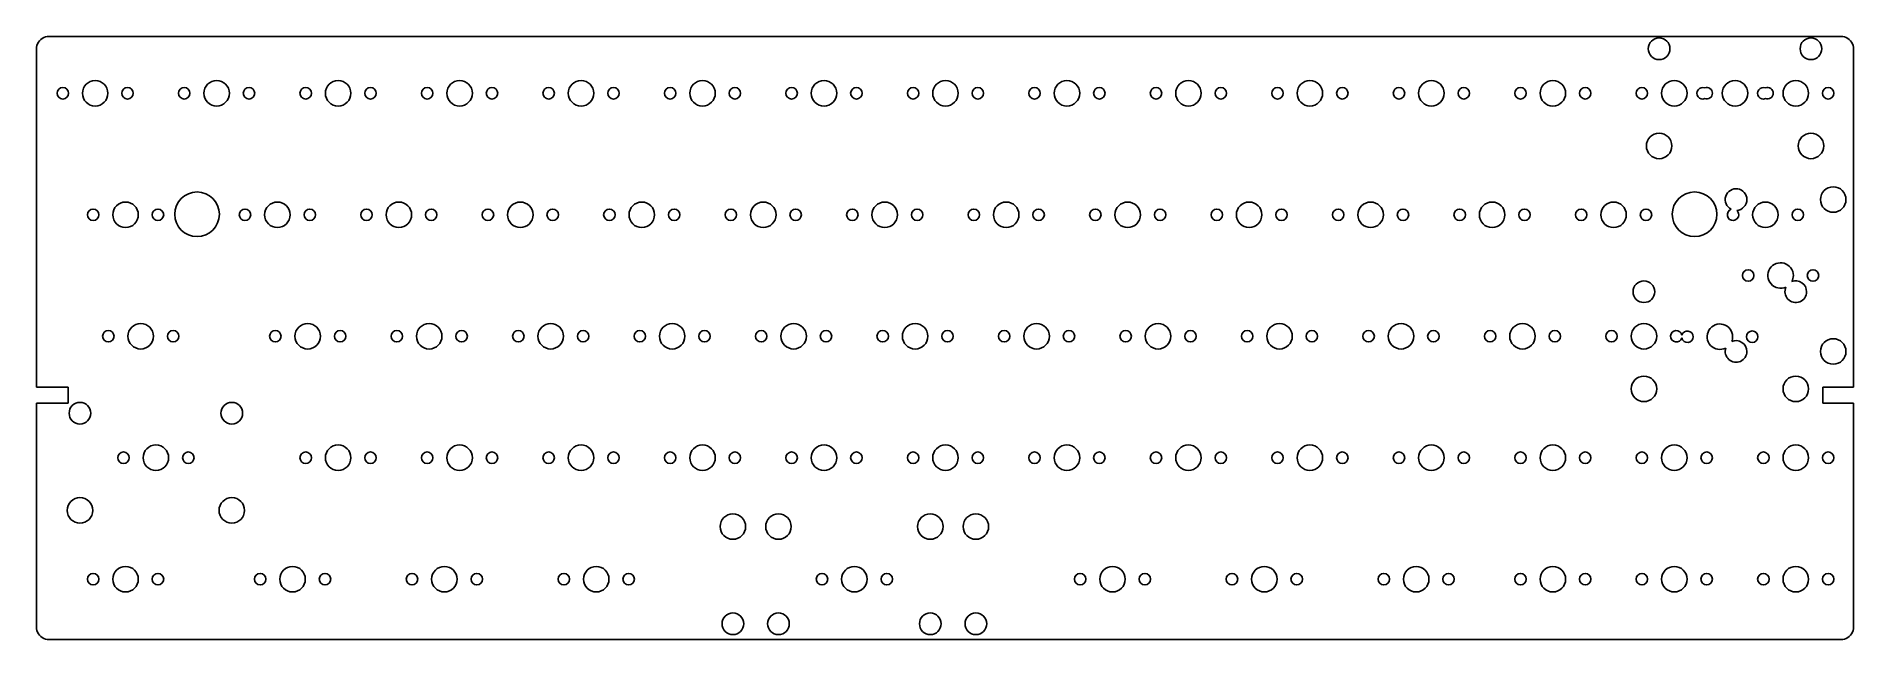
# Model space of a CAD drawing. Header units: millimetres. Extents: x 0 to 285, y -95 to -1.
import ezdxf

# ---------------------------------------------------------------- set-up
doc = ezdxf.new("R2010")
doc.units = ezdxf.units.MM
doc.layers.add('Shape2DView', color=7, linetype='CONTINUOUS')

msp = doc.modelspace()

# ---------------------------------------------------------------- linework, layer by layer
at = {"layer": 'Shape2DView'}
for p, q in [((0.3, -2.6), (0.320357, -2.31537)), ((0.3, -55.6), (0.3, -2.6)), ((0.320357, -2.31537), (0.381014, -2.036535)), ((0.381014, -2.036535), (0.480736, -1.76917)), ((0.480736, -1.76917), (0.617493, -1.518718)), ((0.617493, -1.518718), (0.788501, -1.290279)), ((0.788501, -1.290279), (0.990279, -1.088501)), ((0.990279, -1.088501), (1.218718, -0.917493)), ((1.218718, -0.917493), (1.46917, -0.780736)), ((1.46917, -0.780736), (1.736535, -0.681014)), ((1.736535, -0.681014), (2.01537, -0.620357)), ((2.01537, -0.620357), (2.3, -0.6)), ((2.3, -0.6), (283.3, -0.6)), ((283.3, -0.6), (283.58463, -0.620357)), ((283.58463, -0.620357), (283.863465, -0.681014)), ((283.863465, -0.681014), (284.13083, -0.780736)), ((284.13083, -0.780736), (284.381282, -0.917493)), ((284.381282, -0.917493), (284.609721, -1.088501)), ((284.609721, -1.088501), (284.811499, -1.290279)), ((284.811499, -1.290279), (284.982507, -1.518718)), ((284.982507, -1.518718), (285.119264, -1.76917)), ((285.119264, -1.76917), (285.218986, -2.036535)), ((285.218986, -2.036535), (285.279643, -2.31537)), ((285.279643, -2.31537), (285.3, -2.6)), ((285.3, -2.6), (285.3, -55.6)), ((5.3, -55.6), (0.3, -55.6)), ((5.3, -58.1), (5.3, -55.6)), ((285.3, -55.6), (280.45, -55.6)), ((280.45, -55.6), (280.45, -58.1)), ((0.3, -93.2), (0.3, -58.1)), ((0.3, -58.1), (5.3, -58.1)), ((280.45, -58.1), (285.3, -58.1)), ((285.3, -58.1), (285.3, -93.2)), ((0.320357, -93.48463), (0.3, -93.2)), ((0.381014, -93.763465), (0.320357, -93.48463)), ((0.480736, -94.03083), (0.381014, -93.763465)), ((0.617493, -94.281282), (0.480736, -94.03083)), ((285.119264, -94.03083), (284.982507, -94.281282)), ((285.218986, -93.763465), (285.119264, -94.03083)), ((285.279643, -93.48463), (285.218986, -93.763465)), ((285.3, -93.2), (285.279643, -93.48463)), ((0.788501, -94.509721), (0.617493, -94.281282)), ((0.990279, -94.711499), (0.788501, -94.509721)), ((1.218718, -94.882507), (0.990279, -94.711499)), ((1.46917, -95.019264), (1.218718, -94.882507)), ((1.736535, -95.118986), (1.46917, -95.019264)), ((2.01537, -95.179643), (1.736535, -95.118986)), ((2.3, -95.2), (2.01537, -95.179643)), ((283.3, -95.2), (2.3, -95.2)), ((283.58463, -95.179643), (283.3, -95.2)), ((283.863465, -95.118986), (283.58463, -95.179643)), ((284.13083, -95.019264), (283.863465, -95.118986)), ((284.381282, -94.882507), (284.13083, -95.019264)), ((284.609721, -94.711499), (284.381282, -94.882507)), ((284.811499, -94.509721), (284.609721, -94.711499)), ((284.982507, -94.281282), (284.811499, -94.509721))]:
    msp.add_line(p, q, dxfattribs=at)
for centre, radius in [((254.79375, -2.54), 1.7), ((278.60625, -2.54), 1.7), ((9.525, -9.525), 2), ((28.575, -9.525), 2), ((47.625, -9.525), 2), ((66.675, -9.525), 2), ((85.725, -9.525), 2), ((104.775, -9.525), 2), ((123.825, -9.525), 2), ((142.875, -9.525), 2), ((161.925, -9.525), 2), ((180.975, -9.525), 2), ((200.025, -9.525), 2), ((219.075, -9.525), 2), ((238.125, -9.525), 2), ((257.175, -9.525), 2), ((266.7, -9.525), 2), ((276.225, -9.525), 2), ((4.445, -9.525), 0.9), ((14.605, -9.525), 0.9), ((23.495, -9.525), 0.9), ((33.655, -9.525), 0.9), ((42.545, -9.525), 0.9), ((52.705, -9.525), 0.9), ((61.595, -9.525), 0.9), ((71.755, -9.525), 0.9), ((80.645, -9.525), 0.9), ((90.805, -9.525), 0.9), ((99.695, -9.525), 0.9), ((109.855, -9.525), 0.9), ((118.745, -9.525), 0.9), ((128.905, -9.525), 0.9), ((137.795, -9.525), 0.9), ((147.955, -9.525), 0.9), ((156.845, -9.525), 0.9), ((167.005, -9.525), 0.9), ((175.895, -9.525), 0.9), ((186.055, -9.525), 0.9), ((194.945, -9.525), 0.9), ((205.105, -9.525), 0.9), ((213.995, -9.525), 0.9), ((224.155, -9.525), 0.9), ((233.045, -9.525), 0.9), ((243.205, -9.525), 0.9), ((252.095, -9.525), 0.9), ((281.305, -9.525), 0.9), ((254.79375, -17.78), 2), ((278.60625, -17.78), 2), ((25.5, -28.5), 3.5), ((260.35, -28.5), 3.5), ((282.09875, -26.19375), 2), ((9.2075, -28.575), 0.9), ((14.2875, -28.575), 2), ((19.3675, -28.575), 0.9), ((33.02, -28.575), 0.9), ((38.1, -28.575), 2), ((43.18, -28.575), 0.9), ((52.07, -28.575), 0.9), ((57.15, -28.575), 2), ((62.23, -28.575), 0.9), ((71.12, -28.575), 0.9), ((76.2, -28.575), 2), ((81.28, -28.575), 0.9), ((90.17, -28.575), 0.9), ((95.25, -28.575), 2), ((100.33, -28.575), 0.9), ((109.22, -28.575), 0.9), ((114.3, -28.575), 2), ((119.38, -28.575), 0.9), ((128.27, -28.575), 0.9), ((133.35, -28.575), 2), ((138.43, -28.575), 0.9), ((147.32, -28.575), 0.9), ((152.4, -28.575), 2), ((157.48, -28.575), 0.9), ((166.37, -28.575), 0.9), ((171.45, -28.575), 2), ((176.53, -28.575), 0.9), ((185.42, -28.575), 0.9), ((190.5, -28.575), 2), ((195.58, -28.575), 0.9), ((204.47, -28.575), 0.9), ((209.55, -28.575), 2), ((214.63, -28.575), 0.9), ((223.52, -28.575), 0.9), ((228.6, -28.575), 2), ((233.68, -28.575), 0.9), ((242.57, -28.575), 0.9), ((247.65, -28.575), 2), ((252.73, -28.575), 0.9), ((271.4625, -28.575), 2), ((276.5425, -28.575), 0.9), ((252.4125, -40.64), 1.7), ((268.76375, -38.1), 0.9), ((278.92375, -38.1), 0.9), ((11.58875, -47.625), 0.9), ((16.66875, -47.625), 2), ((21.74875, -47.625), 0.9), ((37.7825, -47.625), 0.9), ((42.8625, -47.625), 2), ((47.9425, -47.625), 0.9), ((56.8325, -47.625), 0.9), ((61.9125, -47.625), 2), ((66.9925, -47.625), 0.9), ((75.8825, -47.625), 0.9), ((80.9625, -47.625), 2), ((86.0425, -47.625), 0.9), ((94.9325, -47.625), 0.9), ((100.0125, -47.625), 2), ((105.0925, -47.625), 0.9), ((113.9825, -47.625), 0.9), ((119.0625, -47.625), 2), ((124.1425, -47.625), 0.9), ((133.0325, -47.625), 0.9), ((138.1125, -47.625), 2), ((143.1925, -47.625), 0.9), ((152.0825, -47.625), 0.9), ((157.1625, -47.625), 2), ((162.2425, -47.625), 0.9), ((171.1325, -47.625), 0.9), ((176.2125, -47.625), 2), ((181.2925, -47.625), 0.9), ((190.1825, -47.625), 0.9), ((195.2625, -47.625), 2), ((200.3425, -47.625), 0.9), ((209.2325, -47.625), 0.9), ((214.3125, -47.625), 2), ((219.3925, -47.625), 0.9), ((228.2825, -47.625), 0.9), ((233.3625, -47.625), 2), ((238.4425, -47.625), 0.9), ((247.3325, -47.625), 0.9), ((252.4125, -47.625), 2), ((269.39875, -47.7), 0.9), ((282.09875, -50.00625), 2), ((252.4125, -55.88), 2), ((276.225, -55.88), 2), ((7.14375, -59.69), 1.7), ((30.95625, -59.69), 1.7), ((19.05, -66.675), 2), ((47.625, -66.675), 2), ((66.675, -66.675), 2), ((85.725, -66.675), 2), ((104.775, -66.675), 2), ((123.825, -66.675), 2), ((142.875, -66.675), 2), ((161.925, -66.675), 2), ((180.975, -66.675), 2), ((200.025, -66.675), 2), ((219.075, -66.675), 2), ((238.125, -66.675), 2), ((257.175, -66.675), 2), ((276.225, -66.675), 2), ((13.97, -66.675), 0.9), ((24.13, -66.675), 0.9), ((42.545, -66.675), 0.9), ((52.705, -66.675), 0.9), ((61.595, -66.675), 0.9), ((71.755, -66.675), 0.9), ((80.645, -66.675), 0.9), ((90.805, -66.675), 0.9), ((99.695, -66.675), 0.9), ((109.855, -66.675), 0.9), ((118.745, -66.675), 0.9), ((128.905, -66.675), 0.9), ((137.795, -66.675), 0.9), ((147.955, -66.675), 0.9), ((156.845, -66.675), 0.9), ((167.005, -66.675), 0.9), ((175.895, -66.675), 0.9), ((186.055, -66.675), 0.9), ((194.945, -66.675), 0.9), ((205.105, -66.675), 0.9), ((213.995, -66.675), 0.9), ((224.155, -66.675), 0.9), ((233.045, -66.675), 0.9), ((243.205, -66.675), 0.9), ((252.095, -66.675), 0.9), ((262.255, -66.675), 0.9), ((271.145, -66.675), 0.9), ((281.305, -66.675), 0.9), ((7.14375, -74.93), 2), ((30.95625, -74.93), 2), ((109.5375, -77.47), 2), ((116.68125, -77.47), 2), ((140.49375, -77.47), 2), ((147.6375, -77.47), 2), ((9.2075, -85.725), 0.9), ((14.2875, -85.725), 2), ((19.3675, -85.725), 0.9), ((35.40125, -85.725), 0.9), ((40.48125, -85.725), 2), ((45.56125, -85.725), 0.9), ((59.21375, -85.725), 0.9), ((64.29375, -85.725), 2), ((69.37375, -85.725), 0.9), ((83.02625, -85.725), 0.9), ((88.10625, -85.725), 2), ((93.18625, -85.725), 0.9), ((123.5075, -85.725), 0.9), ((128.5875, -85.725), 2), ((133.6675, -85.725), 0.9), ((163.98875, -85.725), 0.9), ((169.06875, -85.725), 2), ((174.14875, -85.725), 0.9), ((187.80125, -85.725), 0.9), ((192.88125, -85.725), 2), ((197.96125, -85.725), 0.9), ((211.61375, -85.725), 0.9), ((216.69375, -85.725), 2), ((221.77375, -85.725), 0.9), ((233.045, -85.725), 0.9), ((238.125, -85.725), 2), ((243.205, -85.725), 0.9), ((252.095, -85.725), 0.9), ((257.175, -85.725), 2), ((262.255, -85.725), 0.9), ((271.145, -85.725), 0.9), ((276.225, -85.725), 2), ((281.305, -85.725), 0.9), ((109.5375, -92.71), 1.7), ((116.68125, -92.71), 1.7), ((140.49375, -92.71), 1.7), ((147.6375, -92.71), 1.7)]:
    msp.add_circle(centre, radius, dxfattribs=at)
for centre, radius, start, end in [((261.62, -9.525), 0.9, 69.34268916, -69.34268916), ((262.255, -9.525), 0.9, 0, 110.65731084), ((262.255, -9.525), 0.9, -110.65731084, 0), ((271.145, -9.525), 0.9, 69.34268916, -69.34268916), ((271.78, -9.525), 0.9, 0, 110.65731084), ((271.78, -9.525), 0.9, -110.65731084, 0), ((266.85875, -26.19375), 1.7, 0, -116.25851064), ((266.3825, -28.575), 0.9, 107.84958328, 0), ((266.85875, -26.19375), 1.7, -86.36135431, 0), ((266.3825, -28.575), 0.9, 0, 49.53055177), ((273.84375, -38.1), 2, 0, -65.02078053), ((273.84375, -38.1), 2, -28.67444, 0), ((276.225, -40.64), 1.7, 0, 111.62601625), ((276.225, -40.64), 1.7, 154.67876322, 0), ((257.4925, -47.625), 0.9, 11.3649511, -16.28354138), ((259.23875, -47.7), 0.9, -168.6350489, 0), ((259.23875, -47.7), 0.9, 0, 163.71645862), ((264.31875, -47.7), 2, 0, -62.42332576), ((264.31875, -47.7), 2, -22.05384028, 0), ((266.85875, -50.00625), 1.7, 0, 113.81142458), ((266.85875, -50.00625), 1.7, 161.71140937, 0)]:
    msp.add_arc(centre, radius, start, end, dxfattribs=at)

doc.saveas('drawing.dxf')
